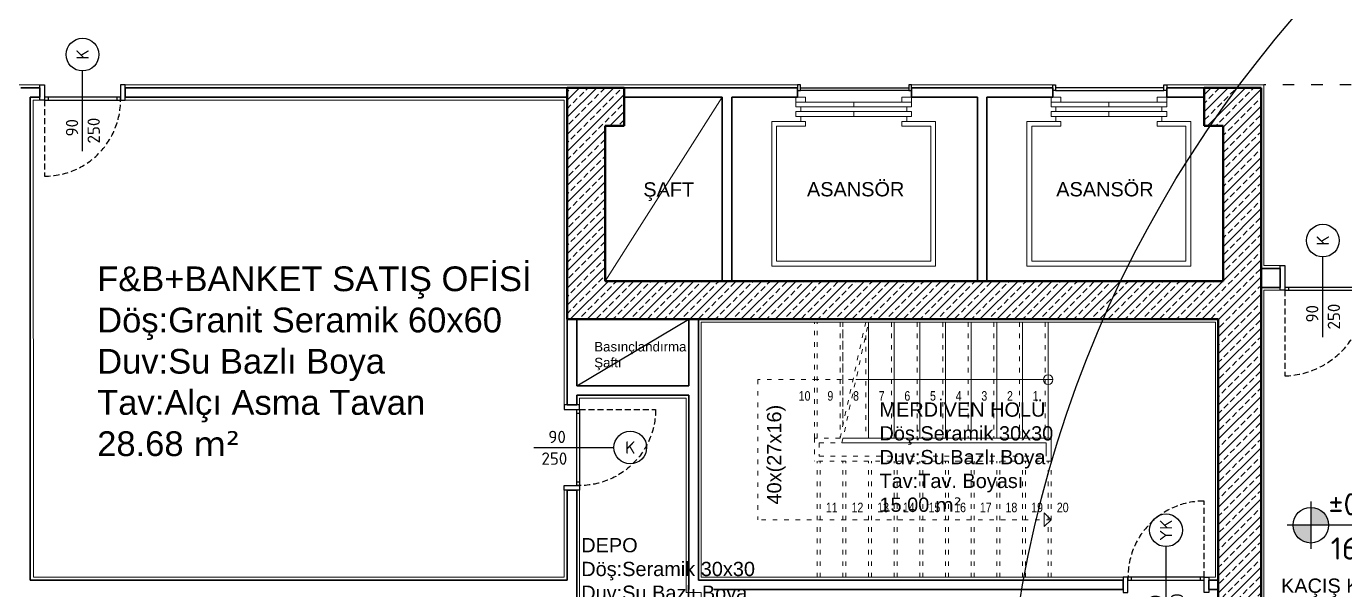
# Model space of a CAD drawing. Header units: millimetres. Extents: x 1443065 to 1517367, y 3763150 to 3779068.
# Drawn here: x 1478170 to 1479557, y 3766919 to 3767511 of the extents above; entities that cross this region are included whole.
import ezdxf
from ezdxf.enums import TextEntityAlignment as Align

# ---------------------------------------------------------------- set-up
doc = ezdxf.new("R2010")
doc.units = ezdxf.units.MM
doc.linetypes.add('ACAD_ISO03W100', pattern=[30, 12, -18])
doc.linetypes.add('HIDDEN', pattern=[9.525, 6.35, -3.175])
for name, color, linetype in [('1 tar halı', 254, 'Continuous'), ('m-DOG_', 4, 'Continuous'), ('m-DOG_gor', 8, 'Continuous'), ('m-TAR_', 8, 'Continuous'), ('m-TAR_duvar', 8, 'Continuous'), ('m-TFR_vitrifiye', 1, 'Continuous'), ('m-YAZ_kot', 7, 'Continuous'), ('m-YAZ_poz', 7, 'Continuous')]:
    doc.layers.add(name, color=color, linetype=linetype)
for name, color, linetype, lineweight in [('dog', 144, 'Continuous', 5), ('DUVAR', 2, 'Continuous', 35), ('MAHAL', 52, 'Continuous', 13), ('MERDIVEN', 4, 'Continuous', 20), ('SIVA', 3, 'Continuous', 9), ('TASIYICI', 170, 'Continuous', 50), ('TEFRIS', 165, 'Continuous', 15)]:
    doc.layers.add(name, color=color, linetype=linetype, lineweight=lineweight)
doc.styles.add('mono', font='isocpeur.ttf')
doc.styles.add('olculer', font='romans.shx', dxfattribs={"width": 0.8})
doc.styles.get("Standard").update_dxf_attribs({"font": 'arial.ttf'})

# ---------------------------------------------------------------- blocks, each defined once
blk = doc.blocks.new('90lık')
at = {"layer": 'm-DOG_', "linetype": 'HIDDEN'}
blk.add_line((-5, 13), (-5, 103), dxfattribs=at)
at = {"layer": 'm-DOG_'}
for p, q in [((-81.2, 10), (-81.2, 13)), ((-8.8, 10), (-8.8, 13))]:
    blk.add_line(p, q, dxfattribs=at)
for points in [[(-90, -13), (-85, -13), (-85, 13), (-90, 13)], [(-5, 13), (-85, 13), (-85, 10), (-5, 10)], [(0, -13), (-5, -13), (-5, 13), (0, 13)]]:
    blk.add_lwpolyline(points, close=True, dxfattribs=at)
at = {"layer": 'm-DOG_', "linetype": 'HIDDEN'}
blk.add_arc((-2.7, 15.7), 87.4, 91.5314, 181.7408, dxfattribs=at)
blk = doc.blocks.new('m-penpoz')
blk.add_line((0, -1.625), (0, 0))
blk.add_circle((0, 0.332), 0.332)
blk.add_attdef('POZNO', text='', height=0.18).set_placement((0, 0.332), align=Align.MIDDLE)
blk.add_attdef('HEIGHT', text='', height=0.18, rotation=90).set_placement((0.069, -1.625), align=Align.TOP_LEFT)
blk.add_attdef('WIDTH', text='', height=0.18, rotation=90).set_placement((0, -1.625), align=Align.BOTTOM_LEFT)
blk = doc.blocks.new('m-plankot')
h = blk.add_hatch(color=256)
h.paths.add_polyline_path([(0, 0.144), (0, 0), (0.144, 0, 0.414214)])
h.paths.add_polyline_path([(0, -0.144), (0, 0), (-0.144, 0, 0.414214)])
for p, q in [((0, 0.192), (0, -0.192)), ((0.914, 0), (-0.192, 0))]:
    blk.add_line(p, q)
blk.add_circle((0, 0), 0.144)
blk.add_attdef('INCEKOT', (0.187, 0.1), '', height=0.18)
blk.add_attdef('KABAKOT', text='', height=0.18).set_placement((0.187, -0.1), align=Align.TOP_LEFT)
blk = doc.blocks.new('90lık Kqpı')
at = {"layer": 'm-DOG_', "linetype": 'HIDDEN'}
blk.add_line((-8, -5), (-88, -5), dxfattribs=at)
at = {"layer": 'm-DOG_'}
for p, q in [((-5, -8.8), (-8, -8.8)), ((-5, -81.2), (-8, -81.2))]:
    blk.add_line(p, q, dxfattribs=at)
for points in [[(8, 0), (8, -5), (-8, -5), (-8, 0)], [(-8, -5), (-8, -85), (-5, -85), (-5, -5)], [(8, -90), (8, -85), (-8, -85), (-8, -90)]]:
    blk.add_lwpolyline(points, close=True, dxfattribs=at)
at = {"layer": 'm-DOG_', "linetype": 'HIDDEN'}
blk.add_arc((-8, -5), 80, 180, 270, dxfattribs=at)
blk = doc.blocks.new('Asansör')
at = {"layer": 'dog', "extrusion": (-9.21821e-11, 6.3018e-09, 1)}
for points in [[(-50.7, -142), (-50.7, -147), (-86.2, -147), (-86.2, 5.1), (86.2, 5.1), (86.2, -147), (50.7, -147), (50.7, -142), (81.1, -142), (81.1, 0), (-81.1, 0), (-81.1, -142), (-50.7, -142)], [(-55.8, -152.1), (-55.8, -147)], [(55.8, -152.1), (55.8, -147)], [(-55.8, -157.2), (-55.8, -162.3)], [(55.8, -157.2), (55.8, -162.3)]]:
    blk.add_lwpolyline(points, dxfattribs=at)
for points in [[(-60.8, -157.2), (0, -157.2), (0, -152.1), (-60.8, -152.1)], [(60.8, -157.2), (0, -157.2), (0, -152.1), (60.8, -152.1)], [(-60.8, -167.3), (0, -167.3), (0, -162.3), (-60.8, -162.3)], [(60.8, -167.3), (0, -167.3), (0, -162.3), (60.8, -162.3)], [(-60.8, -172.4), (-60.8, -167.3), (-50.7, -167.3), (-50.7, -172.4)], [(50.7, -172.4), (50.7, -167.3), (60.8, -167.3), (60.8, -172.4)]]:
    blk.add_lwpolyline(points, close=True, dxfattribs=at)

msp = doc.modelspace()

# ---------------------------------------------------------------- hatches: boundary and pattern name
at = {"layer": 'm-TAR_duvar'}
h = msp.add_hatch(dxfattribs=at)
h.set_pattern_fill('ANSI33', color=256, scale=2)
h.set_pattern_definition([(45, (55132.096, -87954.948), (-8.98025612, 8.98025612), []), (45, (55141.077, -87954.948), (-8.98025612, 8.98025612), [6.35, -3.175])])
h.paths.add_polyline_path([(1479469.1, 3767446.6), (1479409.1, 3767446.6), (1479409.1, 3767406.6), (1479429.1, 3767406.6), (1479429.1, 3767243.3), (1478779, 3767243.3), (1478779, 3767406.6), (1478799, 3767406.6), (1478799, 3767446.6), (1478739, 3767446.6), (1478739, 3767203.2), (1479469.1, 3767203.2)])
h.paths.add_polyline_path([(1479469.1, 3767203.2), (1479424.1, 3767203.2), (1479424.1, 3766816), (1479469.1, 3766816)])

# ---------------------------------------------------------------- linework, layer by layer
at = {"layer": '1 tar halı', "linetype": 'ACAD_ISO03W100'}
msp.add_line((1479684, 3767449.6), (1479472.1, 3767449.6), dxfattribs=at)
at = {"layer": 'DUVAR'}
for p, q in [((1478184.1, 3767446.6), (1478164.1, 3767446.6)), ((1478184.1, 3767436.6), (1478174.1, 3767436.6)), ((1478174.1, 3767436.6), (1478174.1, 3766928.8)), ((1478184.1, 3767446.6), (1478184.1, 3767436.6)), ((1478739, 3767446.6), (1478274.1, 3767446.6)), ((1478274.1, 3767446.6), (1478274.1, 3767436.6)), ((1478739, 3767436.6), (1478274.1, 3767436.6)), ((1478981.4, 3767446.6), (1478799, 3767446.6)), ((1478902.1, 3767436.6), (1478799, 3767436.6)), ((1478902.1, 3767436.6), (1478902.1, 3767243.3)), ((1478981.4, 3767436.6), (1478912.1, 3767436.6)), ((1478912.1, 3767436.6), (1478912.1, 3767243.3)), ((1478981.4, 3767436.6), (1478981.4, 3767446.6)), ((1479249.9, 3767446.6), (1479101.4, 3767446.6)), ((1479101.4, 3767436.6), (1479101.4, 3767446.6)), ((1479170.6, 3767436.6), (1479101.4, 3767436.6)), ((1479170.6, 3767243.3), (1479170.6, 3767436.6)), ((1479249.9, 3767436.6, 0), (1479180.6, 3767436.6)), ((1479180.6, 3767243.3), (1479180.6, 3767436.6)), ((1479249.9, 3767436.6), (1479249.9, 3767446.6)), ((1479409.1, 3767446.6), (1479369.9, 3767446.6)), ((1479369.9, 3767436.6), (1479369.9, 3767446.6)), ((1479409.1, 3767436.6), (1479369.9, 3767436.6)), ((1479469.1, 3767256.6), (1479489.1, 3767256.6)), ((1479489.1, 3767236.6), (1479489.1, 3767256.6)), ((1479469.1, 3767236.6), (1479489.1, 3767236.6)), ((1478739, 3767203.2), (1478739, 3767113.2)), ((1478749, 3767203.2), (1478749, 3767133.2)), ((1478867.1, 3767203.2), (1478867.1, 3767133.2)), ((1478877.1, 3767203.2), (1478877.1, 3766928.9)), ((1478867.1, 3767133.2), (1478749, 3767133.2)), ((1478749, 3767123.2), (1478749, 3767113.2)), ((1478867.1, 3767123.2), (1478749, 3767123.2)), ((1478867.1, 3767123.2), (1478867.1, 3766928.9)), ((1478749, 3767113.2), (1478739, 3767113.2)), ((1478739, 3767023.2), (1478739, 3766928.8)), ((1478749, 3767023.2), (1478739, 3767023.2)), ((1478749, 3767023.2), (1478749, 3766928.9)), ((1478749, 3766938.9), (1478749, 3766928.9)), ((1478739, 3766928.8), (1478174.1, 3766928.8)), ((1478174.8, 3766928.8), (1478174.1, 3766928.8)), ((1478749, 3766928.9), (1478749, 3766716)), ((1479324.1, 3766928.9), (1478877.1, 3766928.9)), ((1479424.1, 3766928.9), (1479414.1, 3766928.9)), ((1478893.3, 3766918.8), (1479324.1, 3766918.8)), ((1479209.1, 3766918.8), (1479324.1, 3766918.8)), ((1479414.1, 3766918.8), (1479424.1, 3766918.8))]:
    msp.add_line(p, q, dxfattribs=at)
for points in [[(1478804, 3767446.6), (1478981.4, 3767446.6)], [(1478867.1, 3766928.9), (1478867.1, 3766918.8)], [(1479324.1, 3766918.8), (1479324.1, 3766928.9)], [(1479414.1, 3766918.8), (1479414.1, 3766928.9)]]:
    msp.add_lwpolyline(points, dxfattribs=at)
at = {"layer": 'm-DOG_gor', "linetype": 'Continuous'}
for points in [[(1478981.4, 3767443.6), (1478984.4, 3767443.6), (1478984.4, 3767449.6), (1478981.4, 3767449.6)], [(1479098.4, 3767443.6), (1479101.4, 3767443.6), (1479101.4, 3767449.6), (1479098.4, 3767449.6)], [(1479252.9, 3767443.6), (1479249.9, 3767443.6), (1479249.9, 3767449.6), (1479252.9, 3767449.6)], [(1479369.9, 3767443.6), (1479366.9, 3767443.6), (1479366.9, 3767449.6), (1479369.9, 3767449.6)], [(1479098.4, 3767443.6), (1478984.4, 3767443.6), (1478984.4, 3767446.6), (1479098.4, 3767446.6)], [(1479252.9, 3767443.6), (1479366.9, 3767443.6), (1479366.9, 3767446.6), (1479252.9, 3767446.6)]]:
    msp.add_lwpolyline(points, close=True, dxfattribs=at)
at = {"layer": 'm-TAR_'}
msp.add_circle((1480448.2, 3766702.7), 1249.5, dxfattribs=at)
at = {"layer": 'm-TFR_vitrifiye'}
msp.add_line((1478749, 3767133.2), (1478867.1, 3767203.2), dxfattribs=at)
at = {"layer": 'MERDIVEN', "linetype": 'ACAD_ISO03W100', "ltscale": 0.4}
for p, q in [((1478999.1, 3767078.2), (1478999.1, 3767200)), ((1479002.1, 3767078.2), (1479002.1, 3767200)), ((1479026.1, 3767200), (1479026.1, 3767078.2)), ((1479026.1, 3767078.2), (1479053.1, 3767200)), ((1479028.1, 3767073.1), (1479056.1, 3767199.6)), ((1479029.1, 3767200), (1479029.1, 3767091.7)), ((1479029.1, 3767091.7), (1479029.1, 3767200)), ((1479040.1, 3767203.2), (1479040.1, 3767203.2)), ((1479067.1, 3767203.2), (1479067.1, 3767203.2)), ((1479080.1, 3767200), (1479080.1, 3767078.2)), ((1479094.1, 3767203.2), (1479094.1, 3767203.2)), ((1479107.1, 3767200), (1479107.1, 3767078.2)), ((1479121.1, 3767203.2), (1479121.1, 3767203.2)), ((1479134.1, 3767200), (1479134.1, 3767078.2)), ((1479148.1, 3767203.2), (1479148.1, 3767203.2)), ((1479161.1, 3767200), (1479161.1, 3767078.2)), ((1479175.1, 3767203.2), (1479175.1, 3767203.2)), ((1479188.1, 3767200), (1479188.1, 3767078.2)), ((1479202.1, 3767203.2), (1479202.1, 3767203.2)), ((1479215.1, 3767200), (1479215.1, 3767078.2)), ((1479229.1, 3767203.2), (1479229.1, 3767203.2)), ((1479242.1, 3767200), (1479242.1, 3767078.2)), ((1479256.1, 3767203.2), (1479256.1, 3767203.2)), ((1479283.1, 3767203.2), (1479283.1, 3767203.2)), ((1479053.1, 3767186.1), (1479053.1, 3767078.2)), ((1479002.1, 3767139.6), (1478939.6, 3767139.6)), ((1478939.6, 3767139.6), (1478939.6, 3766992.3)), ((1479039.7, 3767139.6), (1479002.1, 3767139.6)), ((1479026.1, 3767078.2), (1478999.1, 3767078.2)), ((1478999.1, 3767078.2), (1478999.1, 3767053.9)), ((1479004.1, 3767073.1), (1479004.1, 3767059)), ((1479004.1, 3767073.1), (1479028.1, 3767073.1)), ((1479248.1, 3767053.9), (1478999.1, 3767053.9)), ((1479002.1, 3766931.7), (1479002.1, 3767053.9)), ((1479004.1, 3767059), (1479243.1, 3767059)), ((1479005.1, 3766931.7), (1479005.1, 3767053.9)), ((1479029.1, 3766931.7), (1479029.1, 3767053.9)), ((1479032.1, 3766931.7), (1479032.1, 3767053.9)), ((1479056.1, 3766931.7), (1479056.1, 3767053.9)), ((1479059.1, 3766931.7), (1479059.1, 3767053.9)), ((1479083.1, 3766931.7), (1479083.1, 3767053.9)), ((1479086.1, 3766931.7), (1479086.1, 3767053.9)), ((1479110.1, 3766931.7), (1479110.1, 3767053.9)), ((1479113.1, 3766931.7), (1479113.1, 3767053.9)), ((1479137.1, 3766931.7), (1479137.1, 3767053.9)), ((1479140.1, 3766931.7), (1479140.1, 3767053.9)), ((1479164.1, 3766931.7), (1479164.1, 3767053.9)), ((1479167.1, 3766931.7), (1479167.1, 3767053.9)), ((1479191.1, 3766931.7), (1479191.1, 3767053.9)), ((1479194.1, 3766931.7), (1479194.1, 3767053.9)), ((1479218.1, 3766931.7), (1479218.1, 3767053.9)), ((1479221.1, 3766931.7), (1479221.1, 3767053.9)), ((1479245.1, 3766931.7), (1479245.1, 3767053.9)), ((1479248.1, 3766931.7), (1479248.1, 3767053.9)), ((1479248.1, 3766992.3), (1478939.6, 3766992.3))]:
    msp.add_line(p, q, dxfattribs=at)
at = {"layer": 'MERDIVEN'}
for p, q in [((1479037.1, 3767203.2), (1479037.1, 3767203.2)), ((1479056.1, 3767200), (1479056.1, 3767078.2)), ((1479064.1, 3767203.2), (1479064.1, 3767203.2)), ((1479083.1, 3767200), (1479083.1, 3767078.2)), ((1479091.1, 3767203.2), (1479091.1, 3767203.2)), ((1479110.1, 3767200), (1479110.1, 3767078.2)), ((1479118.1, 3767203.2), (1479118.1, 3767203.2)), ((1479137.1, 3767200), (1479137.1, 3767078.2)), ((1479145.1, 3767203.2), (1479145.1, 3767203.2)), ((1479164.1, 3767200), (1479164.1, 3767078.2)), ((1479172.1, 3767203.2), (1479172.1, 3767203.2)), ((1479191.1, 3767200), (1479191.1, 3767078.2)), ((1479199.1, 3767203.2), (1479199.1, 3767203.2)), ((1479218.1, 3767200), (1479218.1, 3767078.2)), ((1479226.1, 3767203.2), (1479226.1, 3767203.2)), ((1479245.1, 3767200), (1479245.1, 3767078.2)), ((1479253.1, 3767203.2), (1479253.1, 3767203.2)), ((1479280.1, 3767203.2), (1479280.1, 3767203.2)), ((1479250.1, 3767139.6), (1479042.8, 3767139.6)), ((1479248.1, 3767078.2), (1479029.2, 3767078.2)), ((1479248.1, 3767053.9), (1479248.1, 3767078.2)), ((1479243.1, 3767073.1), (1479028.1, 3767073.1)), ((1479243.1, 3767059), (1479243.1, 3767073.1)), ((1479248.1, 3766992.3), (1479241, 3766999.4)), ((1479241, 3766985.2), (1479241, 3766999.4)), ((1479248.1, 3766992.3), (1479241, 3766985.2))]:
    msp.add_line(p, q, dxfattribs=at)
msp.add_circle((1479245.1, 3767139.6), 5, dxfattribs=at)
at = {"layer": 'SIVA'}
for p, q in [((1479249.9, 3767449.6), (1479101.4, 3767449.6)), ((1478779, 3767243.3), (1478902.1, 3767436.6))]:
    msp.add_line(p, q, dxfattribs=at)
for points in [[(1478154.1, 3767329.6), (1478161.1, 3767329.6), (1478161.1, 3767449.6), (1478184.1, 3767449.6)], [(1478274.1, 3767449.6), (1478981.4, 3767449.6)], [(1479489.1, 3767259.6), (1479472.1, 3767259.6), (1479472.1, 3767449.6), (1479369.9, 3767449.6)], [(1478184.1, 3767433.6), (1478177.1, 3767433.6), (1478177.5, 3766931.8), (1478736, 3766931.8), (1478736, 3767023.2)], [(1478274.1, 3767433.6), (1478736, 3767433.6), (1478736, 3767113.2)], [(1479489.1, 3767233.6), (1479472.1, 3767233.6), (1479472.1, 3766816)], [(1479324.1, 3766931.9), (1478880.1, 3766931.9), (1478880.1, 3767200.2), (1479421.1, 3767200.2), (1479421.1, 3766931.9), (1479414.1, 3766931.9)], [(1478752, 3767023.2), (1478752, 3766719), (1478880.1, 3766719), (1478880.1, 3766915.8), (1478864.1, 3766915.8), (1478864.1, 3767120.2), (1478752, 3767120.2), (1478752, 3767113.2)], [(1478752, 3766939), (1478752, 3766932), (1478752, 3766932)]]:
    msp.add_lwpolyline(points, dxfattribs=at)
at = {"layer": 'TASIYICI'}
for p, q in [((1478739, 3767446.6), (1478739, 3767203.2)), ((1478799, 3767446.6), (1478739, 3767446.6)), ((1478799, 3767446.6), (1478799, 3767406.6)), ((1479409.1, 3767446.6), (1479409.1, 3767406.6)), ((1479409.1, 3767446.6), (1479469.1, 3767446.6)), ((1479469.1, 3767446.6), (1479469.1, 3767203.2)), ((1478779, 3767406.6), (1478779, 3767243.3)), ((1478799, 3767406.6), (1478779, 3767406.6)), ((1479409.1, 3767406.6), (1479429.1, 3767406.6)), ((1479429.1, 3767406.6), (1479429.1, 3767243.3)), ((1479429.1, 3767243.3), (1478779, 3767243.3)), ((1479424.1, 3767203.2), (1478739, 3767203.2)), ((1479424.1, 3766816), (1479424.1, 3767203.2)), ((1479469.1, 3766816), (1479469.1, 3767203.2))]:
    msp.add_line(p, q, dxfattribs=at)

# ---------------------------------------------------------------- block references
at = {"layer": 'm-TFR_vitrifiye', "rotation": 180}
msp.add_blockref('90lık', (1479489.1, 3767246.6), dxfattribs=at)
at = {"layer": 'm-YAZ_kot'}
ref = msp.add_blockref('m-plankot', (1479521.5, 3766986.5), dxfattribs=dict(at, xscale=129.9375, yscale=129.9375, zscale=129.9375))
ref.add_attrib('KABAKOT', '168.00', dxfattribs={"layer": '0', "height": 23.39, "rotation": 0, "style": 'mono'}).set_placement((1479542.4, 3766943.3), align=Align.BOTTOM_LEFT)
ref.add_attrib('INCEKOT', '%%P0.00', dxfattribs={"layer": '0', "height": 23.39, "rotation": 0, "style": 'mono'}).set_placement((1479539.9, 3766989.8), align=Align.BOTTOM_LEFT)
at = {"layer": 'm-YAZ_poz'}
ref = msp.add_blockref('m-penpoz', (1478229.1, 3767464.2), dxfattribs=dict(at, xscale=51.83999999999998, yscale=51.83999999999998, zscale=51.83999999999998, rotation=0.0004505966874107999))
ref.add_attrib('WIDTH', '90', dxfattribs={"layer": '0', "height": 12.96, "rotation": 90, "style": 'mono'}).set_placement((1478228.4, 3767413.7), align=Align.BOTTOM_RIGHT)
ref.add_attrib('HEIGHT', '250', dxfattribs={"layer": '0', "height": 12.96, "rotation": 90, "style": 'mono'}).set_placement((1478251.2, 3767415.1), align=Align.BOTTOM_RIGHT)
ref.add_attrib('POZNO', 'K', dxfattribs={"layer": '0', "height": 13, "rotation": 90, "style": 'mono'}).set_placement((1478229.1, 3767481.4), align=Align.MIDDLE_CENTER)
ref = msp.add_blockref('m-penpoz', (1479534.1, 3767268.6), dxfattribs=dict(at, xscale=51.83999999999998, yscale=51.83999999999998, zscale=51.83999999999998, rotation=0.0004505966874107999))
ref.add_attrib('WIDTH', '90', dxfattribs={"layer": '0', "height": 12.96, "rotation": 90, "style": 'mono'}).set_placement((1479533.3, 3767218.1), align=Align.BOTTOM_RIGHT)
ref.add_attrib('HEIGHT', '250', dxfattribs={"layer": '0', "height": 12.96, "rotation": 90, "style": 'mono'}).set_placement((1479556.1, 3767219.5), align=Align.BOTTOM_RIGHT)
ref.add_attrib('POZNO', 'K', dxfattribs={"layer": '0', "height": 13, "rotation": 90, "style": 'mono'}).set_placement((1479534.1, 3767285.8), align=Align.MIDDLE_CENTER)
ref = msp.add_blockref('m-penpoz', (1478788.2, 3767068.2), dxfattribs=dict(at, xscale=51.83999999999998, yscale=51.83999999999998, zscale=51.83999999999998, rotation=270.0004505966874))
ref.add_attrib('WIDTH', '90', dxfattribs={"layer": '0', "height": 12.96, "style": 'mono'}).set_placement((1478737.6, 3767069), align=Align.BOTTOM_RIGHT)
ref.add_attrib('HEIGHT', '250', dxfattribs={"layer": '0', "height": 12.96, "style": 'mono'}).set_placement((1478739.1, 3767046.2), align=Align.BOTTOM_RIGHT)
ref.add_attrib('POZNO', 'K', dxfattribs={"layer": '0', "height": 13, "style": 'mono'}).set_placement((1478805.4, 3767068.2), align=Align.MIDDLE_CENTER)
ref = msp.add_blockref('m-penpoz', (1479369.1, 3766964), dxfattribs=dict(at, xscale=51.83999999999998, yscale=51.83999999999998, zscale=51.83999999999998, rotation=0.0004505966874108402))
ref.add_attrib('WIDTH', '90', dxfattribs={"layer": '0', "height": 12.96, "rotation": 90, "style": 'mono'}).set_placement((1479368.3, 3766913.4), align=Align.BOTTOM_RIGHT)
ref.add_attrib('HEIGHT', '250', dxfattribs={"layer": '0', "height": 12.96, "rotation": 90, "style": 'mono'}).set_placement((1479391.1, 3766914.9), align=Align.BOTTOM_RIGHT)
ref.add_attrib('POZNO', 'YK', dxfattribs={"layer": '0', "height": 12.96, "rotation": 90, "style": 'mono'}).set_placement((1479369.1, 3766981.2), align=Align.MIDDLE_CENTER)
at = {"layer": 'SIVA', "xscale": -1, "rotation": 180}
for p in [(1479040.5, 3767264.2, 0), (1479309, 3767264.2, 0)]:
    msp.add_blockref('Asansör', p, dxfattribs=at)
at = {"layer": 'TEFRIS', "color": 6, "lineweight": 18}
for p, rotation in [((1478184.1, 3767441.6), 90), ((1479414.1, 3766923.9), 270)]:
    msp.add_blockref('90lık Kqpı', p, dxfattribs=dict(at, rotation=rotation))
at = {"layer": 'TEFRIS', "color": 6, "lineweight": 18, "xscale": -1}
msp.add_blockref('90lık Kqpı', (1478744, 3767113.2), dxfattribs=at)

# ---------------------------------------------------------------- texts
at = {"char_height": 10, "width": 299.831, "attachment_point": 1, "style": 'olculer'}
for s, insert in [('{\\f@Arial Unicode MS|b0|i0|c162|p34;10}', (1478982.6, 3767127.5)), ('{\\f@Arial Unicode MS|b0|i0|c162|p34;9}', (1479012.8, 3767127.5)), ('{\\f@Arial Unicode MS|b0|i0|c162|p34;8}', (1479039.8, 3767127.5)), ('{\\f@Arial Unicode MS|b0|i0|c162|p34;7}', (1479066.8, 3767127.5)), ('{\\f@Arial Unicode MS|b0|i0|c162|p34;6}', (1479093.8, 3767127.5)), ('{\\f@Arial Unicode MS|b0|i0|c162|p34;5}', (1479120.8, 3767127.5)), ('{\\f@Arial Unicode MS|b0|i0|c162|p34;4}', (1479147.8, 3767127.5)), ('{\\f@Arial Unicode MS|b0|i0|c162|p34;3}', (1479174.8, 3767127.5)), ('{\\f@Arial Unicode MS|b0|i0|c162|p34;2}', (1479201.8, 3767127.5)), ('{\\f@Arial Unicode MS|b0|i0|c162|p34;1}', (1479228.8, 3767127.5)), ('{\\f@Arial Unicode MS|b0|i0|c162|p34;11}', (1479011.2, 3767010.2)), ('{\\f@Arial Unicode MS|b0|i0|c162|p34;12}', (1479038.2, 3767010.2)), ('{\\f@Arial Unicode MS|b0|i0|c162|p34;13}', (1479065.2, 3767010.2)), ('{\\f@Arial Unicode MS|b0|i0|c162|p34;14}', (1479092.2, 3767010.2)), ('{\\f@Arial Unicode MS|b0|i0|c162|p34;15}', (1479119.2, 3767010.2)), ('{\\f@Arial Unicode MS|b0|i0|c162|p34;16}', (1479146.2, 3767010.2)), ('{\\f@Arial Unicode MS|b0|i0|c162|p34;17}', (1479173.2, 3767010.2)), ('{\\f@Arial Unicode MS|b0|i0|c162|p34;18}', (1479200.2, 3767010.2)), ('{\\f@Arial Unicode MS|b0|i0|c162|p34;19}', (1479227.2, 3767010.2)), ('{\\f@Arial Unicode MS|b0|i0|c162|p34;20}', (1479254.2, 3767010.2))]:
    msp.add_mtext(s, dxfattribs=dict(at, insert=insert))
at = {"layer": 'MAHAL', "attachment_point": 7}
for s, insert, char_height, width in [('{\\f@Arial Unicode MS|b0|i0|c162|p34;ŞAFT}', (1478819.1, 3767327.5), 15, 89.287), ('{\\f@Arial Unicode MS|b0|i0|c162|p34;ASANSÖR}', (1478991.3, 3767332.1), 15, 148.78), ('{\\f@Arial Unicode MS|b0|i0|c162|p34;ASANSÖR}', (1479253.6, 3767332.1), 15, 155.137), ('{\\f@Arial Unicode MS|b0|i0|c162|p34;F&B+BANKET SATIŞ OFİSİ\\PDöş:Granit Seramik 60x60\\PDuv:Su Bazlı Boya\\PTav:Alçı Asma Tavan\\P28.68 \\fVerdana|b0|i0|c162|p34;m²}', (1478244.5, 3767058.9), 26, 661.233), ('{\\f@Arial Unicode MS|b0|i0|c162|p34;Basınçlandırma\\PŞaftı}', (1478767.5, 3767149.5), 10, 73.636), ('{\\f@Arial Unicode MS|b0|i0|c162|p34;MERDİVEN HOLÜ\\PDöş:Seramik 30x30\\PDuv:Su Bazlı Boya\\PTav:Tav. Boyası\\P15.00 \\fVerdana|b0|i0|c162|p34;m²}', (1479067.6, 3767000.4), 15, 313.422), ('{\\f@Arial Unicode MS|b0|i0|c162|p34;DEPO\\PDö}ş{\\f@Arial Unicode MS|b0|i0|c162|p34;:Seramik 30x30\\PDuv:Su Bazl}ı{\\f@Arial Unicode MS|b0|i0|c162|p34; Boya\\PTav:Tav. Boyas}ı{\\f@Arial Unicode MS|b0|i0|c162|p34;\\P6.07 \\fVerdana|b0|i0|c162|p34;m²}', (1478753.8, 3766857.8), 15, 228.79), ('{\\f@Arial Unicode MS|b0|i0|c162|p34;KAÇIŞ KORİDORU\\PDöş:Seramik 30x30\\PDuv:Su Bazlı Boya\\PTav:Metal Asma Tavan\\P16.57 \\fVerdana|b0|i0|c162|p34;m²}', (1479490.1, 3766815.2), 15, 225.325)]:
    msp.add_mtext(s, dxfattribs=dict(at, insert=insert, char_height=char_height, width=width))
at = {"layer": 'MAHAL', "insert": (1478968.8, 3767008.3), "char_height": 15, "width": 137.839, "attachment_point": 7, "rotation": 90}
msp.add_mtext('{\\f@Arial Unicode MS|b0|i0|c162|p34;40x(27x16)}', dxfattribs=at)

doc.saveas('drawing.dxf')
